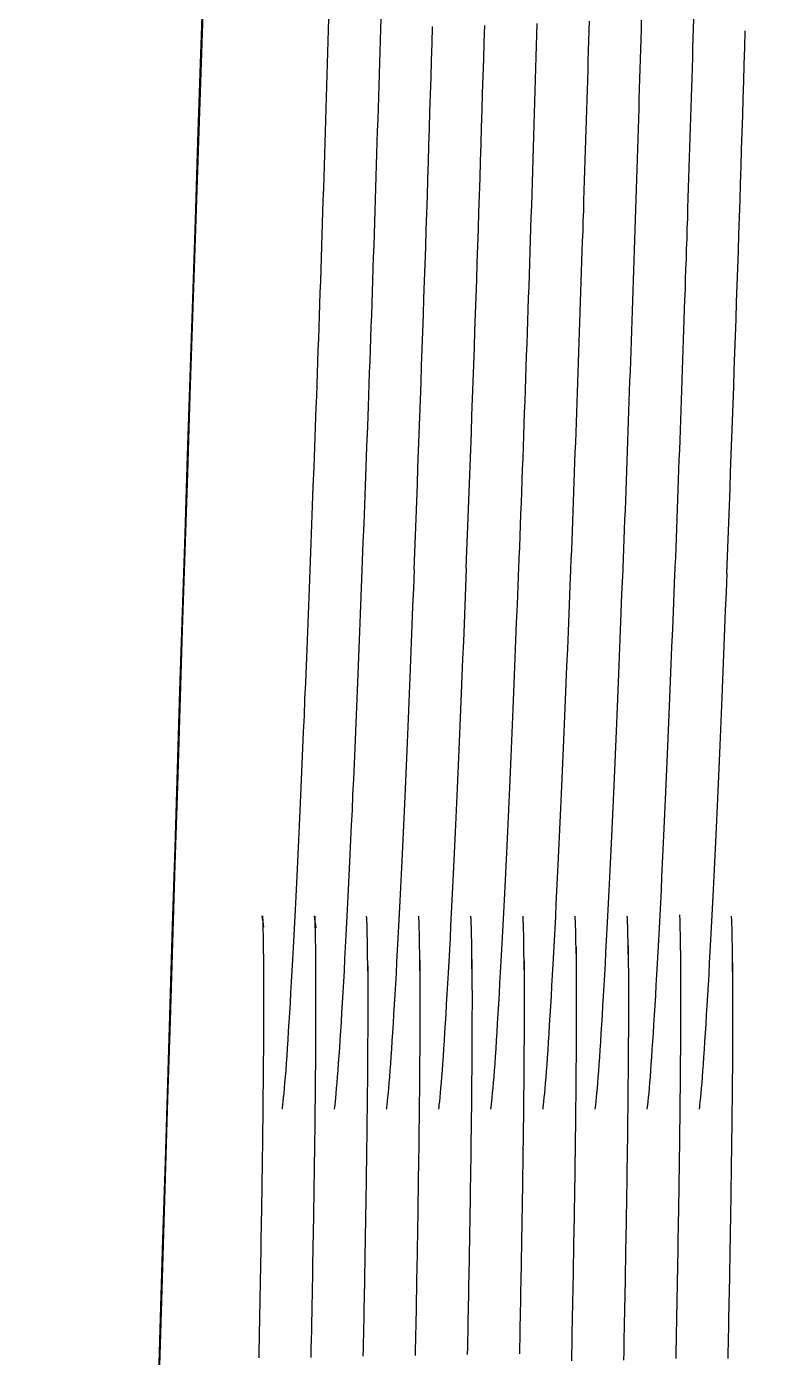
# Model space of a CAD drawing. Extents: x 58467 to 79089, y -33726 to -17391.
# Drawn here: x 70632.021 to 70632.1322, y -20380.5212 to -20380.3255 of the extents above; entities that cross this region are included whole.
import ezdxf

# ---------------------------------------------------------------- set-up
doc = ezdxf.new("R2010")
doc.units = 0
doc.header["$LTSCALE"] = 100
doc.layers.add('PROSISTEM Güney TÜRKOĞLU', color=7, linetype='Continuous')

# ---------------------------------------------------------------- blocks, each defined once
blk = doc.blocks.new('A$C689D2506')
at = {"layer": 'PROSISTEM Güney TÜRKOĞLU', "color": 30, "linetype": 'Continuous'}
for points in [[(9.85059, 6.34774), (9.85372, 6.34761), (9.85678, 6.34749), (9.85979, 6.34736), (9.86275, 6.34724), (9.86565, 6.34712), (9.8685, 6.34701), (9.8713, 6.34689), (9.87405, 6.34678), (9.87675, 6.34666), (9.8794, 6.34655), (9.88201, 6.34644), (9.88457, 6.34633), (9.88709, 6.34622), (9.88956, 6.34611), (9.892, 6.346), (9.89439, 6.34589), (9.89674, 6.34578), (9.89905, 6.34567), (9.90131, 6.34556), (9.90354, 6.34545), (9.90572, 6.34534), (9.90785, 6.34523), (9.90993, 6.34513), (9.91196, 6.34502), (9.91394, 6.34492), (9.91586, 6.34481), (9.91772, 6.34471), (9.91953, 6.34461), (9.92127, 6.34451), (9.92296, 6.34441), (9.92457, 6.34431), (9.92612, 6.34422), (9.9276, 6.34412), (9.92902, 6.34403), (9.93036, 6.34394), (9.93162, 6.34386), (9.93282, 6.34378), (9.93393, 6.34369), (9.93498, 6.34361), (9.93595, 6.34354), (9.93684, 6.34346), (9.93766, 6.34339), (9.9384, 6.34331), (9.93905, 6.34325), (9.9396, 6.34318), (9.94002, 6.34314), (9.94028, 6.34311), (9.94035, 6.3431)], [(9.90801, 6.34847), (9.90802, 6.34847), (9.90804, 6.34848), (9.90808, 6.34848), (9.90814, 6.34848), (9.90821, 6.34849), (9.90829, 6.34849), (9.90838, 6.3485), (9.90849, 6.34851), (9.90861, 6.34851), (9.90874, 6.34852), (9.90889, 6.34853), (9.90905, 6.34853), (9.90922, 6.34854), (9.9094, 6.34855), (9.90959, 6.34855), (9.90979, 6.34856), (9.91001, 6.34857), (9.91023, 6.34857), (9.91047, 6.34858), (9.91071, 6.34858), (9.91097, 6.34859), (9.91124, 6.34859), (9.91151, 6.3486), (9.9118, 6.3486), (9.9121, 6.34861), (9.9124, 6.34861), (9.91272, 6.34862), (9.91304, 6.34862), (9.91338, 6.34862), (9.91372, 6.34863), (9.91407, 6.34863), (9.91443, 6.34864), (9.9148, 6.34864), (9.91518, 6.34864), (9.91556, 6.34865), (9.91595, 6.34865), (9.91636, 6.34865), (9.91676, 6.34866), (9.91718, 6.34866), (9.9176, 6.34867)], [(9.91578, 6.3487), (9.91635, 6.34871), (9.91693, 6.34871), (9.91752, 6.34871), (9.91812, 6.34872), (9.91873, 6.34872), (9.91935, 6.34872), (9.91999, 6.34872), (9.92063, 6.34872), (9.92129, 6.34872), (9.92196, 6.34872), (9.92264, 6.34872), (9.92332, 6.34872), (9.92402, 6.34872), (9.92473, 6.34872), (9.92545, 6.34872), (9.92618, 6.34872), (9.92693, 6.34871), (9.92768, 6.34871), (9.92844, 6.34871), (9.92921, 6.3487), (9.92999, 6.3487), (9.93078, 6.34869), (9.93158, 6.34869), (9.9324, 6.34868), (9.93322, 6.34867), (9.93406, 6.34867), (9.9349, 6.34866), (9.93576, 6.34865), (9.93662, 6.34864), (9.9375, 6.34864), (9.93839, 6.34863), (9.93928, 6.34862), (9.94019, 6.34861), (9.9411, 6.3486), (9.94203, 6.34859), (9.94296, 6.34857), (9.94391, 6.34856), (9.94486, 6.34855), (9.94582, 6.34854), (9.94679, 6.34853), (9.94777, 6.34851), (9.94876, 6.3485), (9.94976, 6.34849), (9.95076, 6.34847), (9.95178, 6.34846), (9.9528, 6.34844), (9.95383, 6.34842), (9.95487, 6.34841), (9.95591, 6.34839), (9.95696, 6.34838), (9.95802, 6.34836), (9.95909, 6.34834), (9.96017, 6.34832), (9.96125, 6.3483), (9.96234, 6.34829), (9.96343, 6.34827), (9.96454, 6.34825), (9.96565, 6.34823), (9.96678, 6.34821), (9.96792, 6.34819), (9.96906, 6.34817), (9.97022, 6.34814), (9.97137, 6.34812), (9.97254, 6.3481), (9.97371, 6.34808), (9.97489, 6.34805), (9.97608, 6.34803), (9.97727, 6.34801), (9.97847, 6.34798), (9.97968, 6.34796), (9.98089, 6.34793), (9.9821, 6.34791)], [(9.75768, 6.34216), (9.75932, 6.34211), (9.76096, 6.34206), (9.76259, 6.34201), (9.76424, 6.34197), (9.76588, 6.34192), (9.76754, 6.34187), (9.7692, 6.34182), (9.77087, 6.34177), (9.77253, 6.34172), (9.77421, 6.34166), (9.77589, 6.34161), (9.77757, 6.34156), (9.77925, 6.34151), (9.78094, 6.34145), (9.78263, 6.3414), (9.78433, 6.34135), (9.78602, 6.34129), (9.78772, 6.34124), (9.78941, 6.34118), (9.79111, 6.34113), (9.79281, 6.34107), (9.79451, 6.34102), (9.79621, 6.34096), (9.79791, 6.34091), (9.79961, 6.34085), (9.80131, 6.34079), (9.803, 6.34074), (9.80469, 6.34068), (9.80639, 6.34062), (9.80808, 6.34056), (9.80976, 6.34051), (9.81145, 6.34045), (9.81314, 6.34039), (9.81482, 6.34033), (9.81651, 6.34027), (9.81819, 6.34021), (9.81987, 6.34015), (9.82155, 6.34009), (9.82323, 6.34003), (9.82491, 6.33997), (9.82658, 6.33991), (9.82825, 6.33985), (9.82991, 6.33979), (9.83158, 6.33973), (9.83323, 6.33967), (9.83489, 6.33961), (9.83653, 6.33955), (9.83818, 6.33949), (9.83981, 6.33943), (9.84145, 6.33936), (9.84307, 6.3393), (9.84469, 6.33924), (9.8463, 6.33918), (9.84791, 6.33912), (9.8495, 6.33906), (9.85109, 6.33899)], [(9.85078, 6.339), (9.8539, 6.33887), (9.85696, 6.33875), (9.85996, 6.33862), (9.86291, 6.3385), (9.86581, 6.33839), (9.86865, 6.33827), (9.87145, 6.33815), (9.87419, 6.33804), (9.87689, 6.33792), (9.87954, 6.33781), (9.88214, 6.3377), (9.8847, 6.33759), (9.88721, 6.33748), (9.88968, 6.33737), (9.8921, 6.33726), (9.89449, 6.33715), (9.89683, 6.33704), (9.89914, 6.33693), (9.9014, 6.33682), (9.90362, 6.33672), (9.9058, 6.33661), (9.90792, 6.3365), (9.91, 6.33639), (9.91203, 6.33629), (9.914, 6.33618), (9.91592, 6.33608), (9.91778, 6.33597), (9.91958, 6.33587), (9.92132, 6.33577), (9.923, 6.33567), (9.92461, 6.33558), (9.92616, 6.33548), (9.92763, 6.33539), (9.92904, 6.3353), (9.93038, 6.33521), (9.93164, 6.33513), (9.93283, 6.33504), (9.93395, 6.33496), (9.93499, 6.33488), (9.93596, 6.3348), (9.93685, 6.33473), (9.93767, 6.33466), (9.9384, 6.33458), (9.93906, 6.33451), (9.93961, 6.33445), (9.94002, 6.3344), (9.94028, 6.33437), (9.94035, 6.33437)], [(9.9078, 6.33983), (9.90814, 6.33984), (9.90848, 6.33985), (9.90884, 6.33986), (9.90921, 6.33987), (9.90959, 6.33988), (9.90998, 6.33989), (9.91038, 6.3399), (9.91079, 6.33991), (9.91121, 6.33992), (9.91165, 6.33992), (9.91209, 6.33993), (9.91254, 6.33994), (9.91301, 6.33994), (9.91348, 6.33995), (9.91397, 6.33996), (9.91446, 6.33996), (9.91497, 6.33997), (9.91549, 6.33997), (9.91601, 6.33997), (9.91655, 6.33998), (9.9171, 6.33998), (9.91766, 6.33998), (9.91823, 6.33999), (9.91881, 6.33999), (9.9194, 6.33999), (9.92, 6.33999), (9.92061, 6.33999), (9.92123, 6.33999), (9.92186, 6.33999), (9.9225, 6.33999), (9.92315, 6.33999), (9.92382, 6.33999), (9.92449, 6.33999), (9.92517, 6.33999), (9.92586, 6.33999), (9.92656, 6.33998), (9.92727, 6.33998), (9.92799, 6.33998), (9.92872, 6.33997), (9.92946, 6.33997), (9.9302, 6.33996), (9.93096, 6.33996), (9.93172, 6.33995), (9.9325, 6.33995), (9.93328, 6.33994), (9.93407, 6.33994), (9.93487, 6.33993), (9.93568, 6.33992), (9.9365, 6.33991), (9.93732, 6.33991), (9.93816, 6.3399), (9.939, 6.33989), (9.93985, 6.33988), (9.94071, 6.33987), (9.94158, 6.33986), (9.94245, 6.33985), (9.94333, 6.33984), (9.94423, 6.33983), (9.94514, 6.33982), (9.94606, 6.3398), (9.94699, 6.33979), (9.94792, 6.33978), (9.94887, 6.33977), (9.94982, 6.33975), (9.95077, 6.33974), (9.95174, 6.33972), (9.95272, 6.33971), (9.9537, 6.3397), (9.95469, 6.33968), (9.95568, 6.33966), (9.95668, 6.33965), (9.95769, 6.33963)], [(9.95769, 6.33963), (9.95904, 6.33961), (9.9604, 6.33959), (9.96176, 6.33956), (9.96315, 6.33954), (9.96454, 6.33952), (9.96595, 6.33949), (9.96737, 6.33947), (9.9688, 6.33944), (9.97024, 6.33941), (9.97169, 6.33938), (9.97315, 6.33936), (9.97462, 6.33933), (9.9761, 6.3393), (9.97759, 6.33927), (9.97909, 6.33924), (9.9806, 6.33921), (9.98212, 6.33918)], [(9.75788, 6.33342), (9.75952, 6.33337), (9.76115, 6.33332), (9.76279, 6.33328), (9.76444, 6.33323), (9.76609, 6.33318), (9.76774, 6.33313), (9.7694, 6.33308), (9.77107, 6.33303), (9.77274, 6.33298), (9.77441, 6.33293), (9.77609, 6.33287), (9.77777, 6.33282), (9.77946, 6.33277), (9.78115, 6.33272), (9.78284, 6.33266), (9.78453, 6.33261), (9.78623, 6.33255), (9.78792, 6.3325), (9.78962, 6.33245), (9.79132, 6.33239), (9.79302, 6.33233), (9.79472, 6.33228), (9.79642, 6.33222), (9.79812, 6.33217), (9.79981, 6.33211), (9.80151, 6.33205), (9.80321, 6.332), (9.8049, 6.33194), (9.80659, 6.33188), (9.80828, 6.33182), (9.80997, 6.33177), (9.81166, 6.33171), (9.81334, 6.33165), (9.81503, 6.33159), (9.81671, 6.33153), (9.8184, 6.33147), (9.82008, 6.33141), (9.82176, 6.33135), (9.82343, 6.33129), (9.82511, 6.33123), (9.82678, 6.33117), (9.82845, 6.33111), (9.83012, 6.33105), (9.83178, 6.33099), (9.83343, 6.33093), (9.83509, 6.33087), (9.83673, 6.33081), (9.83838, 6.33075), (9.84001, 6.33069), (9.84164, 6.33062), (9.84327, 6.33056), (9.84489, 6.3305), (9.8465, 6.33044), (9.8481, 6.33038), (9.8497, 6.33032), (9.85128, 6.33025)], [(9.85098, 6.33026), (9.85409, 6.33013), (9.85714, 6.33001), (9.86014, 6.32989), (9.86308, 6.32977), (9.86597, 6.32965), (9.86881, 6.32953), (9.8716, 6.32941), (9.87434, 6.3293), (9.87703, 6.32919), (9.87967, 6.32907), (9.88227, 6.32896), (9.88482, 6.32885), (9.88733, 6.32874), (9.88979, 6.32863), (9.89221, 6.32852), (9.89459, 6.32841), (9.89693, 6.32831), (9.89923, 6.3282), (9.90149, 6.32809), (9.90371, 6.32798), (9.90588, 6.32787), (9.908, 6.32776), (9.91007, 6.32766), (9.91209, 6.32755), (9.91406, 6.32744), (9.91597, 6.32734), (9.91783, 6.32724), (9.91963, 6.32714), (9.92136, 6.32704), (9.92304, 6.32694), (9.92465, 6.32684), (9.92619, 6.32675), (9.92766, 6.32666), (9.92907, 6.32657), (9.9304, 6.32648), (9.93166, 6.32639), (9.93285, 6.32631), (9.93396, 6.32623), (9.935, 6.32615), (9.93597, 6.32607), (9.93686, 6.326), (9.93767, 6.32592), (9.93841, 6.32585), (9.93906, 6.32578), (9.93961, 6.32572), (9.94003, 6.32567), (9.94028, 6.32564), (9.94035, 6.32564)], [(9.908, 6.33101), (9.90801, 6.33101), (9.90803, 6.33101), (9.90808, 6.33102), (9.90814, 6.33102), (9.90821, 6.33103), (9.9083, 6.33103), (9.90841, 6.33104), (9.90853, 6.33104), (9.90866, 6.33105), (9.9088, 6.33106), (9.90896, 6.33106), (9.90912, 6.33107), (9.90929, 6.33107), (9.90948, 6.33108), (9.90968, 6.33109), (9.90988, 6.33109), (9.9101, 6.3311), (9.91032, 6.3311), (9.91056, 6.33111), (9.9108, 6.33111), (9.91105, 6.33112), (9.91132, 6.33113), (9.91159, 6.33113), (9.91187, 6.33114), (9.91215, 6.33114), (9.91245, 6.33115), (9.91275, 6.33116), (9.91307, 6.33116), (9.91338, 6.33117), (9.91371, 6.33118), (9.91405, 6.33118), (9.91439, 6.33119)], [(9.91293, 6.33121), (9.91347, 6.33122), (9.91403, 6.33122), (9.9146, 6.33123), (9.91518, 6.33124), (9.91578, 6.33124), (9.91639, 6.33124), (9.91702, 6.33125), (9.91766, 6.33125), (9.91831, 6.33125), (9.91897, 6.33126), (9.91965, 6.33126), (9.92034, 6.33126), (9.92104, 6.33126), (9.92176, 6.33126), (9.92248, 6.33126), (9.92322, 6.33126), (9.92398, 6.33126), (9.92474, 6.33126), (9.92552, 6.33126), (9.92631, 6.33125), (9.92711, 6.33125), (9.92792, 6.33125), (9.92875, 6.33124), (9.92958, 6.33124), (9.93043, 6.33123), (9.93129, 6.33123), (9.93217, 6.33122), (9.93305, 6.33121), (9.93395, 6.33121), (9.93486, 6.3312), (9.93578, 6.33119), (9.93672, 6.33118), (9.93766, 6.33117), (9.93862, 6.33116), (9.93959, 6.33115), (9.94057, 6.33114), (9.94156, 6.33113), (9.94256, 6.33112), (9.94358, 6.3311), (9.9446, 6.33109), (9.94564, 6.33108), (9.94668, 6.33106), (9.94774, 6.33105), (9.9488, 6.33104), (9.94988, 6.33102), (9.95096, 6.331), (9.95206, 6.33099), (9.95316, 6.33097), (9.95428, 6.33095), (9.9554, 6.33094), (9.95653, 6.33092), (9.95767, 6.3309), (9.95882, 6.33088), (9.95998, 6.33086), (9.96114, 6.33084), (9.96232, 6.33082), (9.9635, 6.3308), (9.96469, 6.33078), (9.96589, 6.33076), (9.96711, 6.33074), (9.96834, 6.33072), (9.96958, 6.33069), (9.97082, 6.33067), (9.97208, 6.33065), (9.97334, 6.33062), (9.97461, 6.3306), (9.97589, 6.33057), (9.97717, 6.33055), (9.97847, 6.33052), (9.97977, 6.33049), (9.98107, 6.33047), (9.98238, 6.33044)], [(9.75808, 6.32468), (9.75972, 6.32463), (9.76136, 6.32459), (9.763, 6.32454), (9.76464, 6.32449), (9.76629, 6.32444), (9.76795, 6.32439), (9.76961, 6.32434), (9.77127, 6.32429), (9.77294, 6.32424), (9.77462, 6.32419), (9.7763, 6.32413), (9.77798, 6.32408), (9.77967, 6.32403), (9.78136, 6.32398), (9.78305, 6.32392), (9.78474, 6.32387), (9.78644, 6.32382), (9.78813, 6.32376), (9.78983, 6.32371), (9.79153, 6.32365), (9.79323, 6.3236), (9.79493, 6.32354), (9.79663, 6.32348), (9.79833, 6.32343), (9.80002, 6.32337), (9.80172, 6.32331), (9.80342, 6.32326), (9.80511, 6.3232), (9.8068, 6.32314), (9.80849, 6.32308), (9.81018, 6.32303), (9.81186, 6.32297), (9.81355, 6.32291), (9.81524, 6.32285), (9.81692, 6.32279), (9.8186, 6.32273), (9.82029, 6.32267), (9.82196, 6.32261), (9.82364, 6.32255), (9.82532, 6.32249), (9.82699, 6.32243), (9.82866, 6.32237), (9.83032, 6.32231), (9.83198, 6.32225), (9.83364, 6.32219), (9.83529, 6.32213), (9.83694, 6.32207), (9.83858, 6.32201), (9.84021, 6.32195), (9.84184, 6.32188), (9.84347, 6.32182), (9.84509, 6.32176), (9.8467, 6.3217), (9.8483, 6.32164), (9.84989, 6.32158), (9.85148, 6.32152)], [(9.85117, 6.32152), (9.85427, 6.32139), (9.85732, 6.32127), (9.86032, 6.32115), (9.86325, 6.32103), (9.86614, 6.32091), (9.86897, 6.32079), (9.87176, 6.32068), (9.87449, 6.32056), (9.87718, 6.32045), (9.87982, 6.32034), (9.88241, 6.32023), (9.88495, 6.32011), (9.88746, 6.32001), (9.88992, 6.3199), (9.89233, 6.31979), (9.89471, 6.31968), (9.89704, 6.31957), (9.89934, 6.31946), (9.90159, 6.31935), (9.9038, 6.31924), (9.90597, 6.31913), (9.90809, 6.31903), (9.91015, 6.31892), (9.91217, 6.31881), (9.91413, 6.31871), (9.91604, 6.3186), (9.9179, 6.3185), (9.91969, 6.3184), (9.92142, 6.3183), (9.92309, 6.3182), (9.9247, 6.31811), (9.92624, 6.31801), (9.92771, 6.31792), (9.92911, 6.31783), (9.93044, 6.31774), (9.93169, 6.31766), (9.93287, 6.31758), (9.93399, 6.3175), (9.93502, 6.31742), (9.93598, 6.31734), (9.93687, 6.31726), (9.93769, 6.31719), (9.93842, 6.31712), (9.93908, 6.31705), (9.93962, 6.31699), (9.94003, 6.31694), (9.94029, 6.31691), (9.94036, 6.31691)], [(9.908, 6.32228), (9.90801, 6.32228), (9.90803, 6.32228), (9.90808, 6.32228), (9.90814, 6.32229), (9.90821, 6.32229), (9.9083, 6.3223), (9.90841, 6.3223), (9.90852, 6.32231), (9.90865, 6.32232), (9.9088, 6.32232), (9.90895, 6.32233), (9.90911, 6.32234), (9.90928, 6.32234), (9.90947, 6.32235), (9.90966, 6.32235), (9.90987, 6.32236), (9.91008, 6.32237), (9.9103, 6.32237), (9.91053, 6.32238), (9.91078, 6.32238), (9.91103, 6.32239), (9.91128, 6.32239), (9.91155, 6.3224), (9.91183, 6.32241), (9.91211, 6.32241), (9.91241, 6.32242), (9.91271, 6.32242), (9.91301, 6.32243), (9.91333, 6.32244), (9.91365, 6.32245), (9.91398, 6.32245), (9.91432, 6.32246)], [(9.91288, 6.32248), (9.91343, 6.32249), (9.91399, 6.32249), (9.91456, 6.3225), (9.91514, 6.3225), (9.91574, 6.32251), (9.91635, 6.32251), (9.91698, 6.32252), (9.91762, 6.32252), (9.91827, 6.32252), (9.91893, 6.32253), (9.91961, 6.32253), (9.9203, 6.32253), (9.92101, 6.32253), (9.92172, 6.32253), (9.92245, 6.32253), (9.92319, 6.32253), (9.92395, 6.32253), (9.92472, 6.32253), (9.92549, 6.32252), (9.92629, 6.32252), (9.92709, 6.32252), (9.9279, 6.32251), (9.92873, 6.32251), (9.92957, 6.32251), (9.93042, 6.3225), (9.93128, 6.32249), (9.93216, 6.32249), (9.93304, 6.32248), (9.93394, 6.32247), (9.93486, 6.32247), (9.93578, 6.32246), (9.93672, 6.32245), (9.93767, 6.32244), (9.93863, 6.32243), (9.9396, 6.32242), (9.94058, 6.32241), (9.94158, 6.3224), (9.94258, 6.32238), (9.9436, 6.32237), (9.94463, 6.32236), (9.94567, 6.32235), (9.94671, 6.32233), (9.94777, 6.32232), (9.94884, 6.3223), (9.94992, 6.32229), (9.95101, 6.32227), (9.95211, 6.32226), (9.95321, 6.32224), (9.95433, 6.32222), (9.95546, 6.32221), (9.95659, 6.32219), (9.95774, 6.32217), (9.95889, 6.32215), (9.96005, 6.32213), (9.96122, 6.32211), (9.9624, 6.32209), (9.96358, 6.32207), (9.96478, 6.32205), (9.96598, 6.32203), (9.96721, 6.32201), (9.96844, 6.32198), (9.96968, 6.32196), (9.97093, 6.32194), (9.97219, 6.32191), (9.97346, 6.32189), (9.97473, 6.32186), (9.97601, 6.32184), (9.9773, 6.32181), (9.9786, 6.32179), (9.9799, 6.32176), (9.98121, 6.32173), (9.98253, 6.32171)], [(9.75848, 6.31594), (9.76033, 6.31588), (9.7622, 6.31583), (9.76407, 6.31577), (9.76596, 6.31572), (9.76784, 6.31566), (9.76974, 6.3156), (9.77164, 6.31555), (9.77355, 6.31549), (9.77546, 6.31543), (9.77738, 6.31537), (9.7793, 6.31531), (9.78123, 6.31525), (9.78315, 6.31519), (9.78509, 6.31513), (9.78702, 6.31506), (9.78895, 6.315), (9.79089, 6.31494), (9.79283, 6.31488), (9.79476, 6.31481), (9.7967, 6.31475), (9.79864, 6.31468), (9.80057, 6.31462), (9.8025, 6.31456), (9.80444, 6.31449), (9.80636, 6.31443), (9.80829, 6.31436), (9.81021, 6.31429), (9.81214, 6.31423), (9.81406, 6.31416), (9.81599, 6.31409), (9.81791, 6.31403), (9.81983, 6.31396), (9.82174, 6.31389), (9.82366, 6.31382), (9.82557, 6.31375), (9.82747, 6.31368), (9.82937, 6.31362), (9.83127, 6.31355), (9.83316, 6.31348), (9.83504, 6.31341), (9.83692, 6.31334), (9.83879, 6.31327), (9.84066, 6.3132), (9.84251, 6.31313), (9.84436, 6.31306), (9.8462, 6.31299), (9.84803, 6.31292), (9.84985, 6.31285)], [(9.84955, 6.31285), (9.8527, 6.31272), (9.8558, 6.3126), (9.85884, 6.31247), (9.86183, 6.31235), (9.86476, 6.31223), (9.86765, 6.31211), (9.87048, 6.312), (9.87326, 6.31188), (9.87599, 6.31177), (9.87867, 6.31165), (9.8813, 6.31154), (9.88389, 6.31143), (9.88644, 6.31132), (9.88894, 6.31121), (9.8914, 6.3111), (9.89382, 6.31099), (9.89619, 6.31088), (9.89853, 6.31077), (9.90083, 6.31066), (9.90308, 6.31055), (9.90528, 6.31044), (9.90744, 6.31033), (9.90954, 6.31022), (9.9116, 6.31011), (9.9136, 6.31001), (9.91555, 6.3099), (9.91743, 6.3098), (9.91926, 6.30969), (9.92103, 6.30959), (9.92273, 6.30949), (9.92437, 6.3094), (9.92594, 6.3093), (9.92744, 6.30921), (9.92887, 6.30912), (9.93023, 6.30903), (9.93152, 6.30894), (9.93273, 6.30886), (9.93386, 6.30877), (9.93492, 6.30869), (9.9359, 6.30861), (9.9368, 6.30854), (9.93763, 6.30846), (9.93837, 6.30839), (9.93903, 6.30832), (9.93959, 6.30826), (9.94001, 6.30821), (9.94027, 6.30818), (9.94034, 6.30818)], [(9.90801, 6.31355), (9.90802, 6.31355), (9.90804, 6.31355), (9.90808, 6.31355), (9.90813, 6.31356), (9.90819, 6.31356), (9.90827, 6.31357), (9.90836, 6.31357), (9.90846, 6.31358), (9.90857, 6.31358), (9.90869, 6.31359), (9.90883, 6.3136), (9.90898, 6.3136), (9.90914, 6.31361), (9.90931, 6.31362), (9.90949, 6.31362), (9.90968, 6.31363), (9.90988, 6.31364), (9.91009, 6.31364), (9.91031, 6.31365), (9.91054, 6.31365), (9.91078, 6.31366), (9.91103, 6.31366), (9.91129, 6.31367), (9.91156, 6.31367), (9.91184, 6.31368), (9.91213, 6.31368), (9.91242, 6.31368), (9.91272, 6.31369), (9.91304, 6.31369), (9.91336, 6.3137), (9.91369, 6.3137), (9.91402, 6.3137), (9.91437, 6.31371), (9.91472, 6.31371), (9.91508, 6.31372), (9.91545, 6.31372), (9.91582, 6.31372), (9.9162, 6.31373), (9.91659, 6.31373), (9.91699, 6.31374)], [(9.91518, 6.31377), (9.91574, 6.31378), (9.91631, 6.31378), (9.91689, 6.31378), (9.91748, 6.31379), (9.91808, 6.31379), (9.9187, 6.31379), (9.91932, 6.31379), (9.91996, 6.3138), (9.92061, 6.3138), (9.92127, 6.3138), (9.92194, 6.3138), (9.92262, 6.3138), (9.92332, 6.3138), (9.92402, 6.3138), (9.92473, 6.31379), (9.92546, 6.31379), (9.92619, 6.31379), (9.92694, 6.31379), (9.9277, 6.31378), (9.92846, 6.31378), (9.92924, 6.31378), (9.93003, 6.31377), (9.93082, 6.31377), (9.93163, 6.31376), (9.93245, 6.31375), (9.93328, 6.31375), (9.93412, 6.31374), (9.93498, 6.31373), (9.93584, 6.31373), (9.93671, 6.31372), (9.93759, 6.31371), (9.93849, 6.3137), (9.93939, 6.31369), (9.9403, 6.31368), (9.94123, 6.31367), (9.94216, 6.31366), (9.9431, 6.31365), (9.94405, 6.31363), (9.94501, 6.31362), (9.94598, 6.31361), (9.94696, 6.3136), (9.94795, 6.31358), (9.94895, 6.31357), (9.94995, 6.31356), (9.95096, 6.31354), (9.95199, 6.31353), (9.95302, 6.31351), (9.95405, 6.3135), (9.9551, 6.31348), (9.95615, 6.31346), (9.95721, 6.31345), (9.95828, 6.31343), (9.95936, 6.31341), (9.96044, 6.31339), (9.96153, 6.31337), (9.96263, 6.31336), (9.96373, 6.31334), (9.96485, 6.31332), (9.96598, 6.3133), (9.96712, 6.31328), (9.96827, 6.31325), (9.96942, 6.31323), (9.97059, 6.31321), (9.97175, 6.31319), (9.97293, 6.31317), (9.97411, 6.31314), (9.9753, 6.31312), (9.9765, 6.3131), (9.9777, 6.31307), (9.97891, 6.31305), (9.98013, 6.31302), (9.98135, 6.313)], [(9.91526, 6.30504), (9.91582, 6.30505), (9.91639, 6.30505), (9.91697, 6.30505), (9.91757, 6.30506), (9.91817, 6.30506), (9.91879, 6.30506), (9.91942, 6.30506), (9.92006, 6.30506), (9.92071, 6.30507), (9.92137, 6.30507), (9.92204, 6.30507), (9.92272, 6.30507), (9.92342, 6.30507), (9.92412, 6.30506), (9.92484, 6.30506), (9.92556, 6.30506), (9.9263, 6.30506), (9.92705, 6.30505), (9.9278, 6.30505), (9.92857, 6.30505), (9.92935, 6.30504), (9.93014, 6.30504), (9.93094, 6.30503), (9.93175, 6.30503), (9.93257, 6.30502), (9.9334, 6.30501), (9.93424, 6.30501), (9.93509, 6.305), (9.93596, 6.30499), (9.93683, 6.30498), (9.93772, 6.30498), (9.93861, 6.30497), (9.93951, 6.30496), (9.94043, 6.30495), (9.94135, 6.30494), (9.94228, 6.30492), (9.94323, 6.30491), (9.94418, 6.3049), (9.94514, 6.30489), (9.94611, 6.30488), (9.94709, 6.30486), (9.94808, 6.30485), (9.94907, 6.30484), (9.95008, 6.30482), (9.95109, 6.30481), (9.95212, 6.30479), (9.95315, 6.30478), (9.95418, 6.30476), (9.95523, 6.30475), (9.95628, 6.30473), (9.95735, 6.30471), (9.95842, 6.30469), (9.95949, 6.30468), (9.96058, 6.30466), (9.96167, 6.30464), (9.96276, 6.30462), (9.96387, 6.3046), (9.96498, 6.30458), (9.96612, 6.30456), (9.96726, 6.30454), (9.9684, 6.30452), (9.96956, 6.3045), (9.97072, 6.30448), (9.97189, 6.30445), (9.97307, 6.30443), (9.97425, 6.30441), (9.97544, 6.30439), (9.97664, 6.30436), (9.97784, 6.30434), (9.97905, 6.30431), (9.98026, 6.30429), (9.98148, 6.30426)], [(9.84974, 6.30411), (9.85289, 6.30398), (9.85598, 6.30386), (9.85902, 6.30373), (9.862, 6.30361), (9.86493, 6.30349), (9.8678, 6.30338), (9.87063, 6.30326), (9.8734, 6.30314), (9.87613, 6.30303), (9.8788, 6.30292), (9.88143, 6.3028), (9.88402, 6.30269), (9.88656, 6.30258), (9.88905, 6.30247), (9.89151, 6.30236), (9.89392, 6.30225), (9.89629, 6.30214), (9.89862, 6.30203), (9.90091, 6.30192), (9.90316, 6.30181), (9.90536, 6.3017), (9.90751, 6.30159), (9.90961, 6.30148), (9.91167, 6.30138), (9.91366, 6.30127), (9.9156, 6.30117), (9.91749, 6.30106), (9.91931, 6.30096), (9.92107, 6.30086), (9.92277, 6.30076), (9.92441, 6.30066), (9.92597, 6.30057), (9.92747, 6.30047), (9.9289, 6.30038), (9.93025, 6.30029), (9.93154, 6.30021), (9.93274, 6.30012), (9.93388, 6.30004), (9.93493, 6.29996), (9.93591, 6.29988), (9.93681, 6.29981), (9.93763, 6.29973), (9.93838, 6.29966), (9.93904, 6.29959), (9.93959, 6.29953), (9.94001, 6.29948), (9.94027, 6.29945), (9.94034, 6.29944)], [(9.90801, 6.30481), (9.90802, 6.30482), (9.90804, 6.30482), (9.90808, 6.30482), (9.90813, 6.30483), (9.90819, 6.30483), (9.90827, 6.30483), (9.90836, 6.30484), (9.90846, 6.30485), (9.90858, 6.30485), (9.9087, 6.30486), (9.90884, 6.30486), (9.90899, 6.30487), (9.90915, 6.30488), (9.90932, 6.30488), (9.9095, 6.30489), (9.9097, 6.3049), (9.9099, 6.3049), (9.91011, 6.30491), (9.91033, 6.30492), (9.91057, 6.30492), (9.91081, 6.30493), (9.91106, 6.30493), (9.91132, 6.30494), (9.9116, 6.30494), (9.91188, 6.30495), (9.91216, 6.30495), (9.91246, 6.30495), (9.91277, 6.30496), (9.91308, 6.30496), (9.91341, 6.30497), (9.91374, 6.30497), (9.91408, 6.30497), (9.91443, 6.30498), (9.91478, 6.30498), (9.91515, 6.30498), (9.91552, 6.30499), (9.9159, 6.30499), (9.91628, 6.305), (9.91667, 6.305), (9.91707, 6.30501)], [(9.90801, 6.29608), (9.90802, 6.29608), (9.90804, 6.29609), (9.90808, 6.29609), (9.90813, 6.29609), (9.9082, 6.2961), (9.90827, 6.2961), (9.90836, 6.29611), (9.90847, 6.29611), (9.90858, 6.29612), (9.90871, 6.29613), (9.90885, 6.29613), (9.909, 6.29614), (9.90916, 6.29615), (9.90933, 6.29615), (9.90952, 6.29616), (9.90971, 6.29617), (9.90992, 6.29617), (9.91013, 6.29618), (9.91036, 6.29618), (9.91059, 6.29619), (9.91084, 6.2962), (9.91109, 6.2962), (9.91136, 6.29621), (9.91163, 6.29621), (9.91191, 6.29621), (9.9122, 6.29622), (9.9125, 6.29622), (9.91281, 6.29623), (9.91313, 6.29623), (9.91346, 6.29623), (9.91379, 6.29624), (9.91414, 6.29624), (9.91449, 6.29625), (9.91485, 6.29625), (9.91521, 6.29625), (9.91559, 6.29626), (9.91597, 6.29626), (9.91636, 6.29627), (9.91676, 6.29627), (9.91716, 6.29627)], [(9.91535, 6.29631), (9.91591, 6.29631), (9.91648, 6.29632), (9.91706, 6.29632), (9.91766, 6.29633), (9.91827, 6.29633), (9.91888, 6.29633), (9.91951, 6.29633), (9.92015, 6.29633), (9.92081, 6.29633), (9.92147, 6.29633), (9.92214, 6.29633), (9.92283, 6.29633), (9.92352, 6.29633), (9.92423, 6.29633), (9.92494, 6.29633), (9.92567, 6.29633), (9.92641, 6.29633), (9.92716, 6.29632), (9.92791, 6.29632), (9.92868, 6.29632), (9.92946, 6.29631), (9.93025, 6.29631), (9.93105, 6.2963), (9.93186, 6.29629), (9.93268, 6.29629), (9.93351, 6.29628), (9.93436, 6.29627), (9.93521, 6.29627), (9.93608, 6.29626), (9.93695, 6.29625), (9.93784, 6.29624), (9.93873, 6.29623), (9.93964, 6.29622), (9.94055, 6.29621), (9.94147, 6.2962), (9.94241, 6.29619), (9.94335, 6.29618), (9.94431, 6.29617), (9.94527, 6.29616), (9.94624, 6.29614), (9.94722, 6.29613), (9.94821, 6.29612), (9.9492, 6.2961), (9.95021, 6.29609), (9.95122, 6.29607), (9.95225, 6.29606), (9.95328, 6.29604), (9.95432, 6.29603), (9.95536, 6.29601), (9.95642, 6.296), (9.95748, 6.29598), (9.95855, 6.29596), (9.95962, 6.29594), (9.96071, 6.29592), (9.9618, 6.29591), (9.9629, 6.29589), (9.964, 6.29587), (9.96512, 6.29585), (9.96625, 6.29583), (9.96739, 6.29581), (9.96854, 6.29579), (9.96969, 6.29576), (9.97086, 6.29574), (9.97203, 6.29572), (9.9732, 6.2957), (9.97439, 6.29568), (9.97558, 6.29565), (9.97677, 6.29563), (9.97798, 6.2956), (9.97918, 6.29558), (9.9804, 6.29556), (9.98162, 6.29553)], [(9.84993, 6.29537), (9.85307, 6.29524), (9.85616, 6.29512), (9.85919, 6.29499), (9.86216, 6.29487), (9.86509, 6.29475), (9.86796, 6.29464), (9.87078, 6.29452), (9.87355, 6.29441), (9.87626, 6.29429), (9.87894, 6.29418), (9.88156, 6.29407), (9.88414, 6.29396), (9.88668, 6.29384), (9.88917, 6.29373), (9.89162, 6.29362), (9.89402, 6.29351), (9.89639, 6.2934), (9.89872, 6.29329), (9.901, 6.29318), (9.90324, 6.29307), (9.90544, 6.29297), (9.90759, 6.29286), (9.90968, 6.29275), (9.91173, 6.29264), (9.91372, 6.29254), (9.91566, 6.29243), (9.91754, 6.29233), (9.91936, 6.29223), (9.92112, 6.29212), (9.92281, 6.29203), (9.92444, 6.29193), (9.92601, 6.29183), (9.9275, 6.29174), (9.92893, 6.29165), (9.93028, 6.29156), (9.93156, 6.29147), (9.93276, 6.29139), (9.93389, 6.29131), (9.93494, 6.29123), (9.93592, 6.29115), (9.93682, 6.29107), (9.93764, 6.291), (9.93838, 6.29093), (9.93904, 6.29086), (9.93959, 6.2908), (9.94001, 6.29075), (9.94027, 6.29072), (9.94034, 6.29071)], [(9.75758, 6.28977), (9.75944, 6.28971), (9.76131, 6.28966), (9.76319, 6.2896), (9.76507, 6.28955), (9.76696, 6.28949), (9.76885, 6.28943), (9.77074, 6.28938), (9.77264, 6.28932), (9.77454, 6.28926), (9.77645, 6.2892), (9.77835, 6.28914), (9.78026, 6.28908), (9.78218, 6.28902), (9.7841, 6.28896), (9.78602, 6.2889), (9.78794, 6.28884), (9.78987, 6.28878), (9.79181, 6.28871), (9.79374, 6.28865), (9.79568, 6.28859), (9.79762, 6.28852), (9.79956, 6.28846), (9.8015, 6.28839), (9.80343, 6.28833), (9.80537, 6.28826), (9.80731, 6.2882), (9.80924, 6.28813), (9.81118, 6.28806), (9.81311, 6.288), (9.81503, 6.28793), (9.81696, 6.28786), (9.81888, 6.28779), (9.82079, 6.28773), (9.8227, 6.28766)], [(9.82256, 6.28765), (9.82599, 6.28753), (9.82937, 6.2874), (9.83268, 6.28728), (9.83594, 6.28716), (9.83915, 6.28704), (9.84231, 6.28692), (9.84542, 6.2868), (9.84848, 6.28669), (9.8515, 6.28657), (9.85448, 6.28645), (9.85742, 6.28634), (9.86032, 6.28623), (9.86319, 6.28611), (9.86603, 6.286), (9.86883, 6.28588), (9.87161, 6.28577), (9.87437, 6.28565), (9.87709, 6.28554), (9.87979, 6.28542), (9.88246, 6.28531), (9.88509, 6.28519), (9.88769, 6.28507), (9.89025, 6.28496), (9.89276, 6.28484), (9.89524, 6.28473), (9.89767, 6.28461), (9.90005, 6.2845), (9.90239, 6.28438), (9.90467, 6.28427), (9.9069, 6.28416), (9.90907, 6.28405), (9.91118, 6.28394), (9.91323, 6.28383), (9.91522, 6.28373), (9.91715, 6.28362), (9.919, 6.28352), (9.9208, 6.28342), (9.92252, 6.28332), (9.92418, 6.28322), (9.92577, 6.28312), (9.92729, 6.28303), (9.92874, 6.28293), (9.93012, 6.28284), (9.93143, 6.28275), (9.93266, 6.28266), (9.93382, 6.28258), (9.93491, 6.28249), (9.93592, 6.28241), (9.93686, 6.28233), (9.9377, 6.28225), (9.93845, 6.28218), (9.93908, 6.28212), (9.9396, 6.28207), (9.93999, 6.28203), (9.94024, 6.282), (9.94033, 6.28198)], [(9.90801, 6.28735), (9.90802, 6.28735), (9.90804, 6.28735), (9.90808, 6.28736), (9.90813, 6.28736), (9.9082, 6.28737), (9.90828, 6.28737), (9.90837, 6.28738), (9.90847, 6.28738), (9.90859, 6.28739), (9.90872, 6.2874), (9.90886, 6.2874), (9.90901, 6.28741), (9.90917, 6.28742), (9.90935, 6.28742), (9.90953, 6.28743), (9.90973, 6.28744), (9.90993, 6.28744), (9.91015, 6.28745), (9.91038, 6.28745), (9.91062, 6.28746), (9.91086, 6.28746), (9.91112, 6.28747), (9.91139, 6.28747), (9.91166, 6.28748), (9.91195, 6.28748), (9.91224, 6.28749), (9.91255, 6.28749), (9.91286, 6.2875), (9.91318, 6.2875), (9.91351, 6.2875), (9.91385, 6.28751), (9.91419, 6.28751), (9.91455, 6.28752), (9.91491, 6.28752), (9.91528, 6.28752), (9.91566, 6.28753), (9.91605, 6.28753), (9.91644, 6.28753), (9.91684, 6.28754), (9.91725, 6.28754)], [(9.91543, 6.28758), (9.916, 6.28758), (9.91657, 6.28759), (9.91716, 6.28759), (9.91775, 6.28759), (9.91836, 6.2876), (9.91898, 6.2876), (9.91961, 6.2876), (9.92025, 6.2876), (9.9209, 6.2876), (9.92157, 6.2876), (9.92224, 6.2876), (9.92293, 6.2876), (9.92363, 6.2876), (9.92433, 6.2876), (9.92505, 6.2876), (9.92578, 6.2876), (9.92652, 6.28759), (9.92727, 6.28759), (9.92803, 6.28759), (9.92879, 6.28758), (9.92957, 6.28758), (9.93036, 6.28757), (9.93116, 6.28757), (9.93198, 6.28756), (9.9328, 6.28756), (9.93363, 6.28755), (9.93448, 6.28754), (9.93533, 6.28753), (9.9362, 6.28753), (9.93707, 6.28752), (9.93796, 6.28751), (9.93885, 6.2875), (9.93976, 6.28749), (9.94067, 6.28748), (9.9416, 6.28747), (9.94253, 6.28746), (9.94348, 6.28745), (9.94443, 6.28744), (9.94539, 6.28742), (9.94637, 6.28741), (9.94735, 6.2874), (9.94834, 6.28738), (9.94933, 6.28737), (9.95034, 6.28736), (9.95135, 6.28734), (9.95238, 6.28733), (9.95341, 6.28731), (9.95445, 6.28729), (9.95549, 6.28728), (9.95655, 6.28726), (9.95761, 6.28724), (9.95868, 6.28723), (9.95976, 6.28721), (9.96084, 6.28719), (9.96193, 6.28717), (9.96303, 6.28715), (9.96414, 6.28713), (9.96525, 6.28711), (9.96639, 6.28709), (9.96753, 6.28707), (9.96867, 6.28705), (9.96983, 6.28703), (9.97099, 6.28701), (9.97216, 6.28699), (9.97334, 6.28696), (9.97452, 6.28694), (9.97571, 6.28692), (9.97691, 6.28689), (9.97811, 6.28687), (9.97932, 6.28685), (9.98053, 6.28682), (9.98175, 6.2868)], [(9.75769, 6.28103), (9.75955, 6.28098), (9.76142, 6.28092), (9.7633, 6.28087), (9.76518, 6.28081), (9.76707, 6.28075), (9.76896, 6.2807), (9.77085, 6.28064), (9.77275, 6.28058), (9.77465, 6.28052), (9.77656, 6.28046), (9.77847, 6.28041), (9.78037, 6.28035), (9.78229, 6.28029), (9.78421, 6.28022), (9.78613, 6.28016), (9.78806, 6.2801), (9.78999, 6.28004), (9.79192, 6.27998), (9.79385, 6.27991), (9.79579, 6.27985), (9.79773, 6.27979), (9.79967, 6.27972), (9.80161, 6.27966), (9.80355, 6.27959), (9.80548, 6.27953), (9.80742, 6.27946), (9.80936, 6.27939), (9.81129, 6.27933), (9.81322, 6.27926), (9.81515, 6.27919), (9.81707, 6.27913), (9.81899, 6.27906), (9.8209, 6.27899), (9.82281, 6.27892)], [(9.82267, 6.27892), (9.8261, 6.27879), (9.82947, 6.27867), (9.83278, 6.27854), (9.83604, 6.27842), (9.83925, 6.2783), (9.8424, 6.27818), (9.84551, 6.27807), (9.84857, 6.27795), (9.85159, 6.27783), (9.85457, 6.27772), (9.8575, 6.2776), (9.8604, 6.27749), (9.86327, 6.27738), (9.8661, 6.27726), (9.86891, 6.27715), (9.87168, 6.27703), (9.87443, 6.27692), (9.87716, 6.2768), (9.87985, 6.27669), (9.88251, 6.27657), (9.88514, 6.27646), (9.88774, 6.27634), (9.8903, 6.27622), (9.89281, 6.27611), (9.89529, 6.27599), (9.89771, 6.27588), (9.9001, 6.27576), (9.90243, 6.27565), (9.90471, 6.27554), (9.90693, 6.27543), (9.9091, 6.27532), (9.91121, 6.27521), (9.91326, 6.2751), (9.91525, 6.27499), (9.91717, 6.27489), (9.91903, 6.27479), (9.92082, 6.27468), (9.92254, 6.27458), (9.9242, 6.27449), (9.92578, 6.27439), (9.9273, 6.27429), (9.92875, 6.2742), (9.93013, 6.27411), (9.93143, 6.27402), (9.93267, 6.27393), (9.93383, 6.27385), (9.93491, 6.27376), (9.93593, 6.27368), (9.93686, 6.2736), (9.9377, 6.27352), (9.93845, 6.27345), (9.93909, 6.27339), (9.9396, 6.27334), (9.93999, 6.27329), (9.94024, 6.27327), (9.94033, 6.27325)], [(9.90804, 6.27871), (9.90838, 6.27872), (9.90873, 6.27873), (9.90909, 6.27874), (9.90946, 6.27875), (9.90984, 6.27876), (9.91023, 6.27877), (9.91063, 6.27878), (9.91105, 6.27879), (9.91147, 6.2788), (9.9119, 6.2788), (9.91235, 6.27881), (9.9128, 6.27882), (9.91327, 6.27882), (9.91374, 6.27883), (9.91423, 6.27884), (9.91472, 6.27884), (9.91523, 6.27885), (9.91574, 6.27885), (9.91627, 6.27885), (9.9168, 6.27886), (9.91735, 6.27886), (9.91791, 6.27886), (9.91847, 6.27887), (9.91905, 6.27887), (9.91964, 6.27887), (9.92024, 6.27887), (9.92084, 6.27887), (9.92146, 6.27887), (9.92209, 6.27887), (9.92273, 6.27887), (9.92337, 6.27887), (9.92403, 6.27887), (9.9247, 6.27887), (9.92537, 6.27887), (9.92606, 6.27886), (9.92675, 6.27886), (9.92746, 6.27886), (9.92817, 6.27885), (9.92889, 6.27885), (9.92962, 6.27885), (9.93036, 6.27884), (9.93111, 6.27884), (9.93187, 6.27883), (9.93263, 6.27883), (9.93341, 6.27882), (9.93419, 6.27881), (9.93498, 6.27881), (9.93578, 6.2788), (9.93659, 6.27879), (9.93741, 6.27878), (9.93823, 6.27878), (9.93907, 6.27877), (9.93991, 6.27876), (9.94076, 6.27875), (9.94161, 6.27874), (9.94248, 6.27873), (9.94335, 6.27872), (9.94424, 6.27871), (9.94514, 6.2787), (9.94605, 6.27868), (9.94696, 6.27867), (9.94789, 6.27866), (9.94882, 6.27865), (9.94976, 6.27863), (9.9507, 6.27862), (9.95166, 6.27861), (9.95262, 6.27859), (9.95359, 6.27858), (9.95456, 6.27856), (9.95555, 6.27855), (9.95654, 6.27853), (9.95753, 6.27851)], [(9.95753, 6.27851), (9.95887, 6.27849), (9.96023, 6.27847), (9.9616, 6.27845), (9.96298, 6.27842), (9.96437, 6.2784), (9.96578, 6.27837), (9.96719, 6.27835), (9.96862, 6.27832), (9.97006, 6.2783), (9.97151, 6.27827), (9.97297, 6.27824), (9.97444, 6.27821), (9.97592, 6.27818), (9.97741, 6.27815), (9.97891, 6.27812), (9.98042, 6.27809), (9.98194, 6.27806)], [(9.90794, 6.26998), (9.90828, 6.26999), (9.90863, 6.27), (9.90899, 6.27001), (9.90936, 6.27002), (9.90974, 6.27003), (9.91013, 6.27004), (9.91053, 6.27005), (9.91095, 6.27006), (9.91137, 6.27006), (9.9118, 6.27007), (9.91225, 6.27008), (9.9127, 6.27009), (9.91316, 6.27009), (9.91364, 6.2701), (9.91412, 6.2701), (9.91462, 6.27011), (9.91512, 6.27011), (9.91564, 6.27012), (9.91617, 6.27012), (9.9167, 6.27013), (9.91725, 6.27013), (9.91781, 6.27013), (9.91837, 6.27013), (9.91895, 6.27014), (9.91954, 6.27014), (9.92014, 6.27014), (9.92075, 6.27014), (9.92137, 6.27014), (9.922, 6.27014), (9.92264, 6.27014), (9.92329, 6.27014), (9.92395, 6.27014), (9.92461, 6.27014), (9.92529, 6.27013), (9.92598, 6.27013), (9.92668, 6.27013), (9.92738, 6.27013), (9.9281, 6.27012), (9.92882, 6.27012), (9.92956, 6.27011), (9.9303, 6.27011), (9.93105, 6.27011), (9.93181, 6.2701), (9.93258, 6.27009), (9.93336, 6.27009), (9.93414, 6.27008), (9.93494, 6.27007), (9.93574, 6.27007), (9.93655, 6.27006), (9.93737, 6.27005), (9.9382, 6.27004), (9.93904, 6.27004), (9.93988, 6.27003), (9.94074, 6.27002), (9.9416, 6.27001), (9.94247, 6.27), (9.94334, 6.26999), (9.94424, 6.26998), (9.94514, 6.26996), (9.94605, 6.26995), (9.94697, 6.26994), (9.9479, 6.26993), (9.94883, 6.26991), (9.94978, 6.2699), (9.95073, 6.26989), (9.95169, 6.26987), (9.95265, 6.26986), (9.95363, 6.26984), (9.95461, 6.26983), (9.9556, 6.26981), (9.95659, 6.2698), (9.95759, 6.26978)], [(9.95759, 6.26978), (9.95894, 6.26976), (9.96029, 6.26974), (9.96166, 6.26971), (9.96304, 6.26969), (9.96444, 6.26967), (9.96584, 6.26964), (9.96726, 6.26962), (9.96869, 6.26959), (9.97013, 6.26956), (9.97158, 6.26954), (9.97304, 6.26951), (9.97451, 6.26948), (9.97599, 6.26945), (9.97748, 6.26942), (9.97898, 6.26939), (9.98049, 6.26936), (9.98201, 6.26933)]]:
    blk.add_lwpolyline(points, dxfattribs=at)
for centre, radius, start, end in [((11.52388, 58.12974), 51.9, 265.983281, 269.697604), ((11.52399, 58.13247), 51.90261, 265.991157, 269.697501), ((9.47882, -3.24453), 9.59947, 87.780445, 88.323462), ((9.47901, -3.29109), 9.60235, 87.787391, 88.330419), ((9.4791, -3.29866), 9.60119, 87.786514, 88.329572), ((9.90487, 6.30683), 0.02838, 276.2779, 280.3648), ((9.90485, 6.29811), 0.0284, 276.3062, 280.2116)]:
    blk.add_arc(centre, radius, start, end, dxfattribs=at)
blk = doc.blocks.new('A$C24637210')
at = {"layer": 'PROSISTEM Güney TÜRKOĞLU', "rotation": 90}
blk.add_blockref('A$C689D2506', (73.67654, 14.95003), dxfattribs=at)
blk = doc.blocks.new('FRN35_A_R')
at = {"layer": 'PROSISTEM Güney TÜRKOĞLU', "xscale": 0.8777, "yscale": 0.8777, "zscale": 0.8777, "rotation": 270}
blk.add_blockref('A$C24637210', (90777.39308, -1900.61604), dxfattribs=at)

msp = doc.modelspace()

# ---------------------------------------------------------------- block references
at = {"rotation": 270}
msp.add_blockref('FRN35_A_R', (72591.83445, 70418.75471), dxfattribs=at)

doc.saveas('drawing.dxf')
